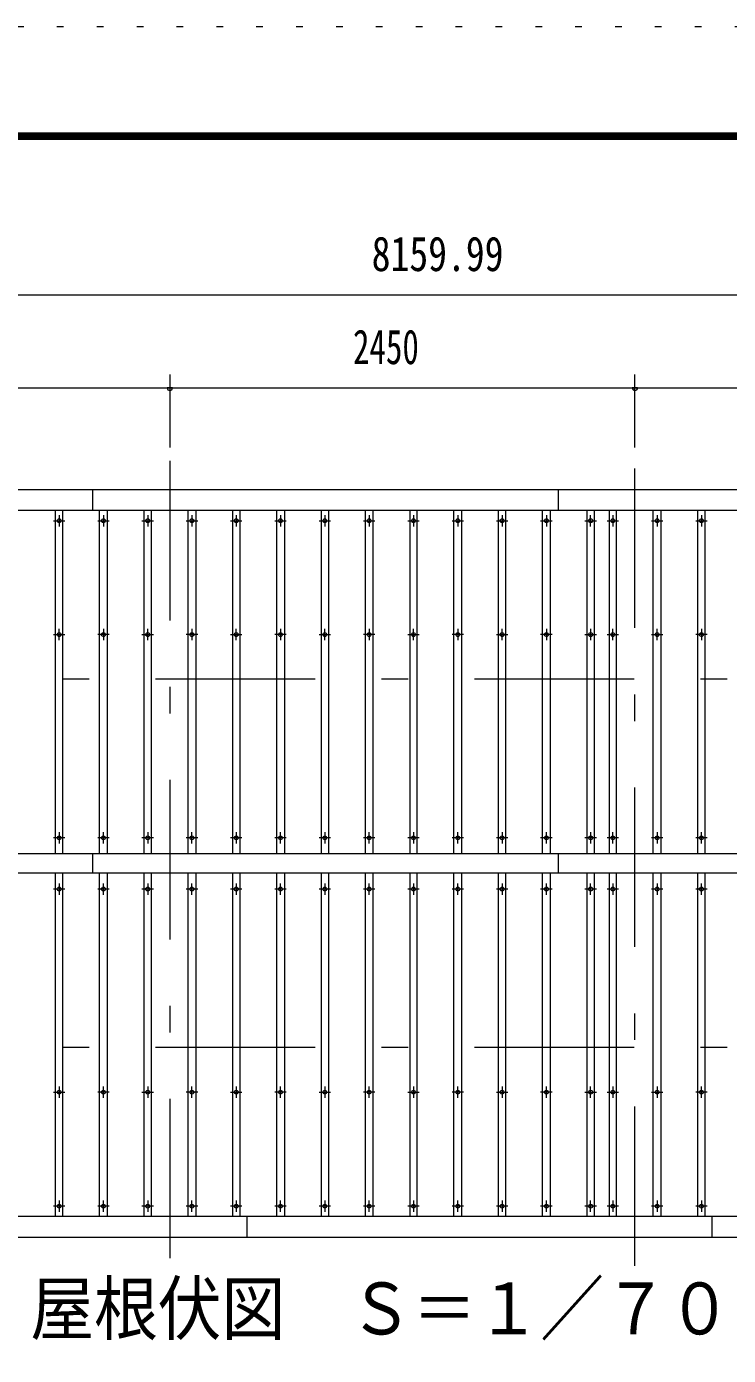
# Model space of a CAD drawing. Units: millimetres, scale not verified. Extents: x -30415 to 30412, y -14700 to 14700.
# Drawn here: x -5448 to -1751, y 7701 to 14700 of the extents above; entities that cross this region are included whole.
import ezdxf
from ezdxf.enums import TextEntityAlignment as Align

# ---------------------------------------------------------------- set-up
doc = ezdxf.new("R2010")
doc.units = ezdxf.units.MM
doc.header["$LTSCALE"] = 70
doc.linetypes.add('USER3', pattern=[24, 12, -5, 2, -5])
doc.linetypes.add('USER4', pattern=[3, 0.5, -2.5])
for name, color, linetype, lineweight in [('0-2_1-0BOLD', 7, 'Continuous', 18), ('0-3_1-2CENTER', 3, 'USER3', 18), ('0-4_1-4THIN', 4, 'Continuous', 18), ('0-5_1-5DIM', 3, 'Continuous', 18), ('0-C_F-F', 5, 'Continuous', 18), ('0-D_F-E_J_ADD', 5, 'USER4', 18)]:
    doc.layers.add(name, color=color, linetype=linetype, lineweight=lineweight)
doc.styles.add('ＭＳ ゴシック', font='')
doc.styles.get('ＭＳ ゴシック').set_extended_font_data('MS Gothic')

msp = doc.modelspace()

# ---------------------------------------------------------------- linework, layer by layer
at = {"layer": '0-2_1-0BOLD'}
for p, q in [((-5098.05, 12152.54), (-5098.05, 12262.54)), ((-2648.05, 12262.54), (-2648.05, 12152.54)), ((-7198.05, 12152.54), (961.95, 12152.54)), ((-5098.05, 10242.03), (-5098.05, 10343.06)), ((-2648.05, 10343.06), (-2648.05, 10242.03)), ((961.95, 8432.54), (-7198.05, 8432.54)), ((-4288.05, 8432.54), (-4288.05, 8322.54)), ((-1838.05, 8432.54), (-1838.05, 8322.54))]:
    msp.add_line(p, q, dxfattribs=at)
for points in [[(-7198.05, 10343.06), (-7198.05, 12262.54), (961.95, 12262.54), (961.95, 10343.06)], [(961.95, 8322.54), (-7198.05, 8322.54), (-7198.05, 10242.03), (961.95, 10242.03)]]:
    msp.add_lwpolyline(points, close=True, dxfattribs=at)
for centre in [(-5276.38, 12097.54), (-5043.05, 12097.54), (-4809.71, 12097.54), (-4576.38, 12097.54), (-4343.05, 12097.54), (-4109.71, 12097.54), (-3876.38, 12097.54), (-3643.05, 12097.54), (-3409.71, 12097.54), (-3176.38, 12097.54), (-2943.05, 12097.54), (-2709.71, 12097.54), (-2476.38, 12097.54), (-2359.71, 12097.54), (-2126.38, 12097.54), (-1893.05, 12097.54), (-5276.38, 11497.54), (-5043.05, 11497.54), (-4809.71, 11497.54), (-4576.38, 11497.54), (-4343.05, 11497.54), (-4109.71, 11497.54), (-3876.38, 11497.54), (-3643.05, 11497.54), (-3409.71, 11497.54), (-3176.38, 11497.54), (-2943.05, 11497.54), (-2709.71, 11497.54), (-2476.38, 11497.54), (-2359.71, 11497.54), (-2126.38, 11497.54), (-1893.05, 11497.54), (-5276.38, 10427.54), (-5043.05, 10427.54), (-4809.71, 10427.54), (-4576.38, 10427.54), (-4343.05, 10427.54), (-4109.71, 10427.54), (-3876.38, 10427.54), (-3643.05, 10427.54), (-3409.71, 10427.54), (-3176.38, 10427.54), (-2943.05, 10427.54), (-2709.71, 10427.54), (-2476.38, 10427.54), (-2359.71, 10427.54), (-2126.38, 10427.54), (-1893.05, 10427.54), (-5276.38, 10157.54), (-5043.05, 10157.54), (-4809.71, 10157.54), (-4576.38, 10157.54), (-4343.05, 10157.54), (-4109.71, 10157.54), (-3876.38, 10157.54), (-3643.05, 10157.54), (-3409.71, 10157.54), (-3176.38, 10157.54), (-2943.05, 10157.54), (-2709.71, 10157.54), (-2476.38, 10157.54), (-2359.71, 10157.54), (-2126.38, 10157.54), (-1893.05, 10157.54), (-5276.38, 9087.55), (-5043.05, 9087.55), (-4809.71, 9087.55), (-4576.38, 9087.55), (-4343.05, 9087.55), (-4109.71, 9087.55), (-3876.38, 9087.55), (-3643.05, 9087.55), (-3409.71, 9087.55), (-3176.38, 9087.55), (-2943.05, 9087.55), (-2709.71, 9087.55), (-2476.38, 9087.55), (-2359.71, 9087.55), (-2126.38, 9087.55), (-1893.05, 9087.55), (-5276.38, 8487.55), (-5043.05, 8487.55), (-4809.71, 8487.55), (-4576.38, 8487.55), (-4343.05, 8487.55), (-4109.71, 8487.55), (-3876.38, 8487.55), (-3643.05, 8487.55), (-3409.71, 8487.55), (-3176.38, 8487.55), (-2943.05, 8487.55), (-2709.71, 8487.55), (-2476.38, 8487.55), (-2359.71, 8487.55), (-2126.38, 8487.55), (-1893.05, 8487.55)]:
    msp.add_circle(centre, 10, dxfattribs=at)
at = {"layer": '0-3_1-2CENTER'}
for p, q in [((-4693.05, 12412.55), (-4693.05, 8172.54)), ((-2243.05, 8172.54), (-2243.05, 12412.55)), ((-5276.38, 12127.54), (-5276.38, 12067.54)), ((-5043.05, 12127.54), (-5043.05, 12067.54)), ((-4809.71, 12127.54), (-4809.71, 12067.54)), ((-4576.38, 12127.54), (-4576.38, 12067.54)), ((-4343.05, 12127.54), (-4343.05, 12067.54)), ((-4109.71, 12127.54), (-4109.71, 12067.54)), ((-3876.38, 12127.54), (-3876.38, 12067.54)), ((-3643.05, 12127.54), (-3643.05, 12067.54)), ((-3409.71, 12127.54), (-3409.71, 12067.54)), ((-3176.38, 12127.54), (-3176.38, 12067.54)), ((-2943.05, 12127.54), (-2943.05, 12067.54)), ((-2709.71, 12127.54), (-2709.71, 12067.54)), ((-2476.38, 12067.54), (-2476.38, 12127.54)), ((-2359.71, 12127.54), (-2359.71, 12067.54)), ((-2126.38, 12127.54), (-2126.38, 12067.54)), ((-1893.05, 12127.54), (-1893.05, 12067.54)), ((-5306.38, 12097.54), (-5246.38, 12097.54)), ((-5073.05, 12097.54), (-5013.05, 12097.54)), ((-4839.72, 12097.54), (-4779.72, 12097.54)), ((-4606.38, 12097.54), (-4546.38, 12097.54)), ((-4373.05, 12097.54), (-4313.05, 12097.54)), ((-4139.72, 12097.54), (-4079.72, 12097.54)), ((-3906.38, 12097.54), (-3846.38, 12097.54)), ((-3673.05, 12097.54), (-3613.05, 12097.54)), ((-3439.72, 12097.54), (-3379.72, 12097.54)), ((-3206.38, 12097.54), (-3146.38, 12097.54)), ((-2973.05, 12097.54), (-2913.05, 12097.54)), ((-2739.72, 12097.54), (-2679.72, 12097.54)), ((-2506.38, 12097.54), (-2446.38, 12097.54)), ((-2389.71, 12097.54), (-2329.72, 12097.54)), ((-2156.38, 12097.54), (-2096.38, 12097.54)), ((-1923.05, 12097.54), (-1863.05, 12097.54)), ((-5306.38, 11497.54), (-5246.38, 11497.54)), ((-5276.38, 11467.54), (-5276.38, 11527.54)), ((-5013.05, 11497.54), (-5073.05, 11497.54)), ((-5043.05, 11527.54), (-5043.05, 11467.54)), ((-4839.72, 11497.54), (-4779.72, 11497.54)), ((-4809.71, 11467.54), (-4809.71, 11527.54)), ((-4546.38, 11497.54), (-4606.38, 11497.54)), ((-4576.38, 11527.54), (-4576.38, 11467.54)), ((-4373.05, 11497.54), (-4313.05, 11497.54)), ((-4343.05, 11467.54), (-4343.05, 11527.54)), ((-4079.72, 11497.54), (-4139.72, 11497.54)), ((-4109.71, 11527.54), (-4109.71, 11467.54)), ((-3906.38, 11497.54), (-3846.38, 11497.54)), ((-3876.38, 11467.54), (-3876.38, 11527.54)), ((-3613.05, 11497.54), (-3673.05, 11497.54)), ((-3643.05, 11527.54), (-3643.05, 11467.54)), ((-3439.72, 11497.54), (-3379.72, 11497.54)), ((-3409.71, 11467.54), (-3409.71, 11527.54)), ((-3146.38, 11497.54), (-3206.38, 11497.54)), ((-3176.38, 11527.54), (-3176.38, 11467.54)), ((-2973.05, 11497.54), (-2913.05, 11497.54)), ((-2943.05, 11467.54), (-2943.05, 11527.54)), ((-2679.72, 11497.54), (-2739.72, 11497.54)), ((-2709.71, 11527.54), (-2709.71, 11467.54)), ((-2506.38, 11497.54), (-2446.38, 11497.54)), ((-2476.38, 11527.54), (-2476.38, 11467.54)), ((-2389.71, 11497.54), (-2329.72, 11497.54)), ((-2359.71, 11467.54), (-2359.71, 11527.54)), ((-2156.38, 11497.54), (-2096.38, 11497.54)), ((-2126.38, 11467.54), (-2126.38, 11527.54)), ((-1863.05, 11497.54), (-1923.05, 11497.54)), ((-1893.05, 11527.54), (-1893.05, 11467.54)), ((1111.95, 11262.54), (-7348.05, 11262.54)), ((-5276.38, 10457.54), (-5276.38, 10397.54)), ((-5043.05, 10397.54), (-5043.05, 10457.54)), ((-4809.71, 10457.54), (-4809.71, 10397.54)), ((-4576.38, 10397.54), (-4576.38, 10457.54)), ((-4343.05, 10457.54), (-4343.05, 10397.54)), ((-4109.71, 10397.54), (-4109.71, 10457.54)), ((-3876.38, 10457.54), (-3876.38, 10397.54)), ((-3643.05, 10397.54), (-3643.05, 10457.54)), ((-3409.71, 10457.54), (-3409.71, 10397.54)), ((-3176.38, 10397.54), (-3176.38, 10457.54)), ((-2943.05, 10457.54), (-2943.05, 10397.54)), ((-2709.71, 10397.54), (-2709.71, 10457.54)), ((-2476.38, 10457.54), (-2476.38, 10397.54)), ((-2359.71, 10397.54), (-2359.71, 10457.54)), ((-2126.38, 10457.54), (-2126.38, 10397.54)), ((-1893.05, 10397.54), (-1893.05, 10457.54)), ((-5246.38, 10427.54), (-5306.38, 10427.54)), ((-5013.05, 10427.54), (-5073.05, 10427.54)), ((-4779.72, 10427.54), (-4839.72, 10427.54)), ((-4546.38, 10427.54), (-4606.38, 10427.54)), ((-4313.05, 10427.54), (-4373.05, 10427.54)), ((-4079.72, 10427.54), (-4139.72, 10427.54)), ((-3846.38, 10427.54), (-3906.38, 10427.54)), ((-3613.05, 10427.54), (-3673.05, 10427.54)), ((-3379.72, 10427.54), (-3439.72, 10427.54)), ((-3146.38, 10427.54), (-3206.38, 10427.54)), ((-2913.05, 10427.54), (-2973.05, 10427.54)), ((-2679.72, 10427.54), (-2739.72, 10427.54)), ((-2446.38, 10427.54), (-2506.38, 10427.54)), ((-2329.72, 10427.54), (-2389.71, 10427.54)), ((-2096.38, 10427.54), (-2156.38, 10427.54)), ((-1863.05, 10427.54), (-1923.05, 10427.54)), ((-5246.38, 10157.54), (-5306.38, 10157.54)), ((-5276.38, 10187.55), (-5276.38, 10127.55)), ((-5013.05, 10157.54), (-5073.05, 10157.54)), ((-5043.05, 10127.55), (-5043.05, 10187.55)), ((-4779.72, 10157.54), (-4839.72, 10157.54)), ((-4809.71, 10187.55), (-4809.71, 10127.55)), ((-4546.38, 10157.54), (-4606.38, 10157.54)), ((-4576.38, 10127.55), (-4576.38, 10187.55)), ((-4313.05, 10157.54), (-4373.05, 10157.54)), ((-4343.05, 10187.55), (-4343.05, 10127.55)), ((-4079.72, 10157.54), (-4139.72, 10157.54)), ((-4109.71, 10127.55), (-4109.71, 10187.55)), ((-3846.38, 10157.54), (-3906.38, 10157.54)), ((-3876.38, 10187.55), (-3876.38, 10127.55)), ((-3613.05, 10157.54), (-3673.05, 10157.54)), ((-3643.05, 10127.55), (-3643.05, 10187.55)), ((-3379.72, 10157.54), (-3439.72, 10157.54)), ((-3409.71, 10187.55), (-3409.71, 10127.55)), ((-3146.38, 10157.54), (-3206.38, 10157.54)), ((-3176.38, 10127.55), (-3176.38, 10187.55)), ((-2913.05, 10157.54), (-2973.05, 10157.54)), ((-2943.05, 10187.55), (-2943.05, 10127.55)), ((-2679.72, 10157.54), (-2739.72, 10157.54)), ((-2709.71, 10127.55), (-2709.71, 10187.55)), ((-2446.38, 10157.54), (-2506.38, 10157.54)), ((-2476.38, 10127.55), (-2476.38, 10187.55)), ((-2329.72, 10157.54), (-2389.71, 10157.54)), ((-2359.71, 10187.55), (-2359.71, 10127.55)), ((-2096.38, 10157.54), (-2156.38, 10157.54)), ((-2126.38, 10187.55), (-2126.38, 10127.55)), ((-1863.05, 10157.54), (-1923.05, 10157.54)), ((-1893.05, 10127.55), (-1893.05, 10187.55)), ((1111.95, 9322.54), (-7348.05, 9322.54)), ((-5276.38, 9117.55), (-5276.38, 9057.54)), ((-5043.05, 9057.54), (-5043.05, 9117.55)), ((-4809.71, 9117.55), (-4809.71, 9057.54)), ((-4576.38, 9057.54), (-4576.38, 9117.55)), ((-4343.05, 9117.55), (-4343.05, 9057.54)), ((-4109.71, 9057.54), (-4109.71, 9117.55)), ((-3876.38, 9117.55), (-3876.38, 9057.54)), ((-3643.05, 9057.54), (-3643.05, 9117.55)), ((-3409.71, 9117.55), (-3409.71, 9057.54)), ((-3176.38, 9057.54), (-3176.38, 9117.55)), ((-2943.05, 9117.55), (-2943.05, 9057.54)), ((-2709.71, 9057.54), (-2709.71, 9117.55)), ((-2476.38, 9057.54), (-2476.38, 9117.55)), ((-2359.71, 9117.55), (-2359.71, 9057.54)), ((-2126.38, 9117.55), (-2126.38, 9057.54)), ((-1893.05, 9057.54), (-1893.05, 9117.55)), ((-5306.38, 9087.55), (-5246.38, 9087.55)), ((-5013.05, 9087.55), (-5073.05, 9087.55)), ((-4839.72, 9087.55), (-4779.72, 9087.55)), ((-4546.38, 9087.55), (-4606.38, 9087.55)), ((-4373.05, 9087.55), (-4313.05, 9087.55)), ((-4079.72, 9087.55), (-4139.72, 9087.55)), ((-3906.38, 9087.55), (-3846.38, 9087.55)), ((-3613.05, 9087.55), (-3673.05, 9087.55)), ((-3439.72, 9087.55), (-3379.72, 9087.55)), ((-3146.38, 9087.55), (-3206.38, 9087.55)), ((-2973.05, 9087.55), (-2913.05, 9087.55)), ((-2679.72, 9087.55), (-2739.72, 9087.55)), ((-2506.38, 9087.55), (-2446.38, 9087.55)), ((-2389.71, 9087.55), (-2329.72, 9087.55)), ((-2156.38, 9087.55), (-2096.38, 9087.55)), ((-1863.05, 9087.55), (-1923.05, 9087.55)), ((-5246.38, 8487.55), (-5306.38, 8487.55)), ((-5276.38, 8517.55), (-5276.38, 8457.55)), ((-5013.05, 8487.55), (-5073.05, 8487.55)), ((-5043.05, 8457.55), (-5043.05, 8517.55)), ((-4779.72, 8487.55), (-4839.72, 8487.55)), ((-4809.71, 8517.55), (-4809.71, 8457.55)), ((-4546.38, 8487.55), (-4606.38, 8487.55)), ((-4576.38, 8457.55), (-4576.38, 8517.55)), ((-4313.05, 8487.55), (-4373.05, 8487.55)), ((-4343.05, 8517.55), (-4343.05, 8457.55)), ((-4079.72, 8487.55), (-4139.72, 8487.55)), ((-4109.71, 8457.55), (-4109.71, 8517.55)), ((-3846.38, 8487.55), (-3906.38, 8487.55)), ((-3876.38, 8517.55), (-3876.38, 8457.55)), ((-3613.05, 8487.55), (-3673.05, 8487.55)), ((-3643.05, 8457.55), (-3643.05, 8517.55)), ((-3379.72, 8487.55), (-3439.72, 8487.55)), ((-3409.71, 8517.55), (-3409.71, 8457.55)), ((-3146.38, 8487.55), (-3206.38, 8487.55)), ((-3176.38, 8457.55), (-3176.38, 8517.55)), ((-2913.05, 8487.55), (-2973.05, 8487.55)), ((-2943.05, 8517.55), (-2943.05, 8457.55)), ((-2679.72, 8487.55), (-2739.72, 8487.55)), ((-2709.71, 8457.55), (-2709.71, 8517.55)), ((-2446.38, 8487.55), (-2506.38, 8487.55)), ((-2476.38, 8457.55), (-2476.38, 8517.55)), ((-2329.72, 8487.55), (-2389.71, 8487.55)), ((-2359.71, 8517.55), (-2359.71, 8457.55)), ((-2096.38, 8487.55), (-2156.38, 8487.55)), ((-2126.38, 8517.55), (-2126.38, 8457.55)), ((-1863.05, 8487.55), (-1923.05, 8487.55)), ((-1893.05, 8517.55), (-1893.05, 8457.55))]:
    msp.add_line(p, q, dxfattribs=at)
at = {"layer": '0-4_1-4THIN'}
for p, q in [((-5296.38, 12152.54), (-5296.38, 10343.05)), ((-5256.39, 10343.05), (-5256.39, 12152.54)), ((-5063.05, 10343.05), (-5063.05, 12152.54)), ((-5023.05, 12152.54), (-5023.05, 10343.05)), ((-4829.72, 12152.54), (-4829.72, 10343.05)), ((-4789.72, 10343.05), (-4789.72, 12152.54)), ((-4596.38, 10343.05), (-4596.38, 12152.54)), ((-4556.39, 12152.54), (-4556.39, 10343.05)), ((-4363.05, 12152.54), (-4363.05, 10343.05)), ((-4323.05, 10343.05), (-4323.05, 12152.54)), ((-4129.72, 10343.05), (-4129.72, 12152.54)), ((-4089.72, 12152.54), (-4089.72, 10343.05)), ((-3896.38, 12152.54), (-3896.38, 10343.05)), ((-3856.39, 10343.05), (-3856.39, 12152.54)), ((-3663.05, 10343.05), (-3663.05, 12152.54)), ((-3623.05, 12152.54), (-3623.05, 10343.05)), ((-3429.72, 12152.54), (-3429.72, 10343.05)), ((-3389.72, 10343.05), (-3389.72, 12152.54)), ((-3196.38, 10343.05), (-3196.38, 12152.54)), ((-3156.39, 12152.54), (-3156.39, 10343.05)), ((-2963.05, 12152.54), (-2963.05, 10343.05)), ((-2923.05, 10343.05), (-2923.05, 12152.54)), ((-2729.72, 10343.05), (-2729.72, 12152.54)), ((-2689.72, 12152.54), (-2689.72, 10343.05)), ((-2496.38, 12152.54), (-2496.38, 10343.05)), ((-2456.39, 10343.05), (-2456.39, 12152.54)), ((-2379.72, 12152.54), (-2379.72, 10343.05)), ((-2339.72, 10343.05), (-2339.72, 12152.54)), ((-2146.39, 10343.05), (-2146.39, 12152.54)), ((-2106.38, 12152.54), (-2106.38, 10343.05)), ((-1913.05, 12152.54), (-1913.05, 10343.05)), ((-1873.05, 10343.05), (-1873.05, 12152.54)), ((-5296.38, 10242.04), (-5296.38, 8432.55)), ((-5256.39, 8432.55), (-5256.39, 10242.04)), ((-5063.05, 8432.55), (-5063.05, 10242.04)), ((-5023.05, 10242.04), (-5023.05, 8432.55)), ((-4829.72, 10242.04), (-4829.72, 8432.55)), ((-4789.72, 8432.55), (-4789.72, 10242.04)), ((-4596.38, 8432.55), (-4596.38, 10242.04)), ((-4556.39, 10242.04), (-4556.39, 8432.55)), ((-4363.05, 10242.04), (-4363.05, 8432.55)), ((-4323.05, 8432.55), (-4323.05, 10242.04)), ((-4129.72, 8432.55), (-4129.72, 10242.04)), ((-4089.72, 10242.04), (-4089.72, 8432.55)), ((-3896.38, 10242.04), (-3896.38, 8432.55)), ((-3856.39, 8432.55), (-3856.39, 10242.04)), ((-3663.05, 8432.55), (-3663.05, 10242.04)), ((-3623.05, 10242.04), (-3623.05, 8432.55)), ((-3429.72, 10242.04), (-3429.72, 8432.55)), ((-3389.72, 8432.55), (-3389.72, 10242.04)), ((-3196.38, 8432.55), (-3196.38, 10242.04)), ((-3156.39, 10242.04), (-3156.39, 8432.55)), ((-2963.05, 10242.04), (-2963.05, 8432.55)), ((-2923.05, 8432.55), (-2923.05, 10242.04)), ((-2729.72, 8432.55), (-2729.72, 10242.04)), ((-2689.72, 10242.04), (-2689.72, 8432.55)), ((-2496.38, 10242.04), (-2496.38, 8432.55)), ((-2456.39, 8432.55), (-2456.39, 10242.04)), ((-2379.72, 10242.04), (-2379.72, 8432.55)), ((-2339.72, 8432.55), (-2339.72, 10242.04)), ((-2146.39, 8432.55), (-2146.39, 10242.04)), ((-2106.38, 10242.04), (-2106.38, 8432.55)), ((-1913.05, 10242.04), (-1913.05, 8432.55)), ((-1873.05, 8432.55), (-1873.05, 10242.04))]:
    msp.add_line(p, q, dxfattribs=at)
at = {"layer": '0-5_1-5DIM'}
for p, q in [((-7198.05, 13287.54), (961.95, 13287.54)), ((-4693.05, 12867.54), (-4693.05, 12482.55)), ((-2243.05, 12482.55), (-2243.05, 12867.54)), ((-6793.05, 12797.54), (-4693.05, 12797.54)), ((-4679.05, 12797.54), (-4707.05, 12797.54)), ((-4693.05, 12797.54), (-2243.05, 12797.54)), ((-2229.05, 12797.54), (-2257.05, 12797.54)), ((-2243.05, 12797.54), (556.95, 12797.54))]:
    msp.add_line(p, q, dxfattribs=at)
for centre in [(-4693.05, 12797.54), (-2243.05, 12797.54)]:
    msp.add_arc(centre, 14, 180, 0, dxfattribs=at)
at = {"layer": '0-C_F-F'}
for points in [[(29712.5, -14000), (-10467.5, -14000), (-10467.5, 14140), (29712.5, 14140)], [(29709, -13996.5), (-10464, -13996.5), (-10464, 14136.5), (29709, 14136.5)], [(29705.5, -13993), (29705.5, 14133), (-10460.5, 14133), (-10460.5, -13993)], [(29702, -13989.5), (29702, 14129.5), (-10457, 14129.5), (-10457, -13989.5)], [(29698.5, -13986), (29698.5, 14126), (-10453.5, 14126), (-10453.5, -13986)], [(29695, -13982.5), (-10450, -13982.5), (-10450, 14122.5), (29695, 14122.5)], [(29691.5, -13979), (29691.5, 14119), (-10446.5, 14119), (-10446.5, -13979)], [(29688, -13975.5), (29688, 14115.5), (-10443, 14115.5), (-10443, -13975.5)], [(29684.5, -13972), (29684.5, 14112), (-10439.5, 14112), (-10439.5, -13972)], [(29681, -13968.5), (29681, 14108.5), (-10436, 14108.5), (-10436, -13968.5)], [(29677.5, -13965), (29677.5, 14105), (-10432.5, 14105), (-10432.5, -13965)]]:
    msp.add_lwpolyline(points, close=True, dxfattribs=at)
at = {"layer": '0-D_F-E_J_ADD'}
msp.add_lwpolyline([(30412.5, -14700), (-11167.5, -14700), (-11167.5, 14700), (30412.5, 14700)], close=True, dxfattribs=at)

# ---------------------------------------------------------------- texts
at = {"layer": '0-5_1-5DIM', "color": 7, "style": 'ＭＳ ゴシック'}
for s, height, width, p in [('8159.99', 182.3, 0.8, (-3629.88, 13357.54)), ('2450', 182.3, 0.7, (-3728.46, 12867.54)), ('屋根伏図\u3000Ｓ＝１／７０', 273.5, 0.9, (-5428.05, 7729.85))]:
    msp.add_text(s, height=height, dxfattribs=dict(at, width=width)).set_placement(p, align=Align.BOTTOM_LEFT)

doc.saveas('drawing.dxf')
